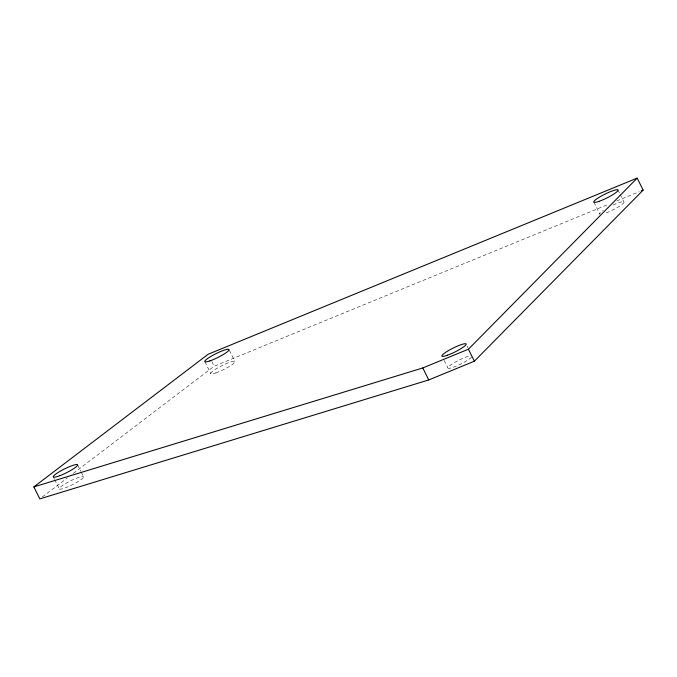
<?xml version="1.0" encoding="UTF-8"?>
<svg xmlns="http://www.w3.org/2000/svg" width="677" height="677" viewBox="0 0 677 677"><rect width="100%" height="100%" fill="white"/><g stroke="black" fill="none" stroke-linecap="round" stroke-linejoin="round"><path stroke-width="0.51" stroke-dasharray="3.38 2.54" d="M42.338 496.969L67.472 477.835M73.336 473.375L214.11 366.24L608.945 204.141M616.764 200.925L639.24 191.701M617.915 189.848L619.751 193.529M620.208 194.451L623.881 201.822M593.932 202.237L599.898 214.211A13.548 2.141 -26.5 0 1 603.334 210.454M467.113 346.091L468.035 347.936M444.171 360.435L447.852 367.806M229.376 350.297L234.885 361.349M211.808 361.628L214.11 366.24M204.928 361.772L210.902 373.746M77.61 464.862L80.817 471.31M81.282 472.233L83.576 476.836A13.548 2.141 -26.5 0 1 65.889 487.626A13.548 2.141 -26.5 0 1 64.814 484.013A13.548 2.141 -26.5 0 1 83.576 476.836M53.305 476.845L54.228 478.681M54.685 479.604L59.28 488.819M613.015 205.097A13.548 2.141 -26.5 0 1 623.305 203.337A13.548 2.141 -26.5 0 1 604.866 213.365M471.641 357.092A13.548 2.141 -26.5 0 1 453.565 367.154A13.548 2.141 -26.5 0 1 451.711 364.277A13.548 2.141 -26.5 0 1 470.752 355.704M215.861 372.892A13.548 2.141 -26.5 0 0 235.004 361.916A13.548 2.141 -26.5 0 0 217.808 367.839A13.548 2.141 -26.5 0 0 215.861 372.892"/><path stroke-width="1.02" d="M33.85 486.907L422.778 367.966L468.416 349.222L637.175 178.119L643.15 190.093L474.391 361.196L428.744 379.941L39.825 498.881L33.85 486.907L208.135 354.257L637.175 178.119M641.195 190.897L643.15 190.093M468.416 349.222L474.391 361.196M422.778 367.966L428.744 379.941M447.59 355.18A13.548 2.141 -26.5 0 0 466.191 344.246A13.548 2.141 -26.5 0 0 448.326 350.686A13.548 2.141 -26.5 0 0 447.59 355.18M59.914 475.652A13.548 2.141 -26.5 0 0 77.61 464.862A13.548 2.141 -26.5 0 0 58.848 472.038A13.548 2.141 -26.5 0 0 59.914 475.652M598.891 201.391A13.548 2.141 -26.5 0 0 618.033 190.415A13.548 2.141 -26.5 0 0 600.837 196.33A13.548 2.141 -26.5 0 0 598.891 201.391M209.895 360.917A13.548 2.141 -26.5 0 0 229.038 349.941A13.548 2.141 -26.5 0 0 211.842 355.857A13.548 2.141 -26.5 0 0 209.895 360.917"/></g></svg>
